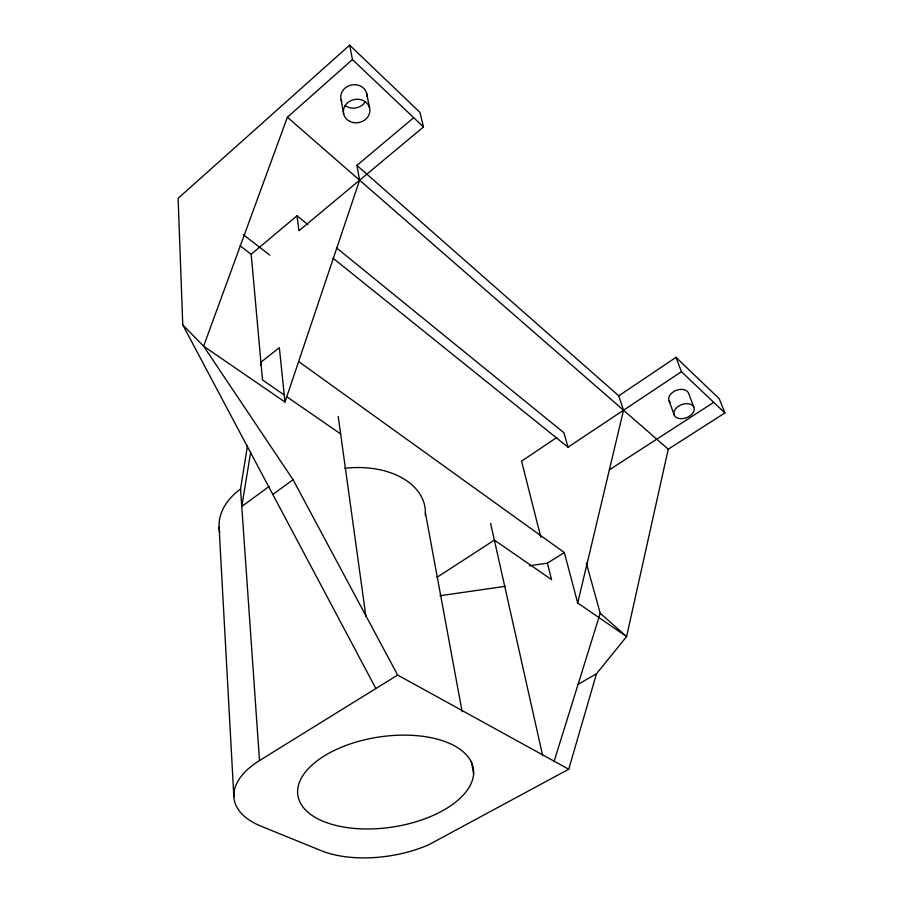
<?xml version="1.0" encoding="UTF-8"?>
<svg xmlns="http://www.w3.org/2000/svg" width="903" height="903" viewBox="0 0 903 903"><rect width="100%" height="100%" fill="white"/><g stroke="black" fill="none" stroke-linecap="round" stroke-linejoin="round"><path stroke-width="1.35" d="M586.318 563.066L600.213 613.227L626.592 636.57L577.706 603.012L623.533 410.244L618.769 395.83L675.997 357.362L719.262 398.754L724.895 412.942L668.243 449.209L626.592 636.57L596.477 673.796L568.732 769.232L429.128 844.553A85.898 42.588 -8.5 0 1 321.265 850.694L261.17 826.256A89.657 46.008 -7.2 0 1 259.5 760.563L240.537 488.963L247.478 445.8M260.47 365.026L260.911 362.238L279.354 347.666L284.998 402.061L203.615 346.188L182.767 324.877L178.105 198.344L349.653 45.15L419.963 112.423L423.484 126.962L298.938 230.773L297.019 215.761L251.192 254.274L262.513 379.96L284.343 395.04M250.65 452.279L241.767 506.527L269.038 486.503M554.013 761.703L600.213 613.227M284.998 402.061L359.608 180.205L356.933 165.407L413.563 117.808M349.653 45.15L352.452 59.564L287.368 117.232L203.615 346.188L293.057 479.685L397.636 675.06L568.732 769.232M272.819 494.46L293.057 479.685M557.027 437.334L521.573 461.162L540.852 537.319M332.993 258.156L568.021 447.177L681.426 371.697L675.997 357.362M437.018 577.288L494.359 540.107L551.575 579.636L547.399 563.156L564.319 552.557L577.706 603.012M609.311 469.865L713.347 402.58M259.5 760.563L397.636 675.06M578.089 684.339L596.477 673.796M529.282 565.763L547.399 563.156M440.009 595.732L505.556 586.273M286.635 396.631L340.645 433.925M298.803 361.663L564.319 552.557M240.119 245.797L251.192 254.274M243.347 234.701L269.737 255.109M297.019 215.761L307.957 224.644M336.39 247.772L563.89 432.729L568.021 447.177M287.368 117.232L668.243 449.209M356.933 165.407L618.769 395.83M352.452 59.564L423.484 126.962M681.426 371.697L724.895 412.942M182.767 324.877L375.874 688.526M693.786 407.072L688.391 392.816A10.475 6.987 -20.9 0 0 674.473 391.168A10.475 6.987 -20.9 0 0 670.263 402.501M669.134 401.022L674.327 415.312M490.6 523.322L542.669 755.653M366.674 93.393L369.598 107.965M425.403 512.825L462.133 711.699M471.31 761.421L473.612 773.848A88.765 45.522 -8.6 0 1 339.133 826.177A88.765 45.522 -8.6 0 1 344.122 746.171A88.765 45.522 -8.6 0 1 473.612 773.848M341.108 99.623L343.716 114.263M338.219 416.464L365.862 616.185M219.079 527.217L233.854 796.706M344.653 468.341A76.179 50.15 -7.7 0 1 425.268 515.444M364.936 102.287A13.161 11.683 -10.9 0 1 345.127 105.516M341.831 101.542A13.161 11.683 -10.9 0 1 351.515 84.984A13.161 11.683 -10.9 0 1 366.968 96.429M219.79 532.499A76.868 50.602 -5.7 0 1 240.537 488.963M679.259 418.507A10.576 6.964 -20.7 0 0 694.226 408.856A10.576 6.964 -20.7 0 0 678.627 406.124A10.576 6.964 -20.7 0 0 679.259 418.507M349.484 121.25A13.319 11.728 -10.9 0 0 369.891 111.013A13.319 11.728 -10.9 0 0 350.533 100.831A13.319 11.728 -10.9 0 0 349.484 121.25"/></g></svg>
